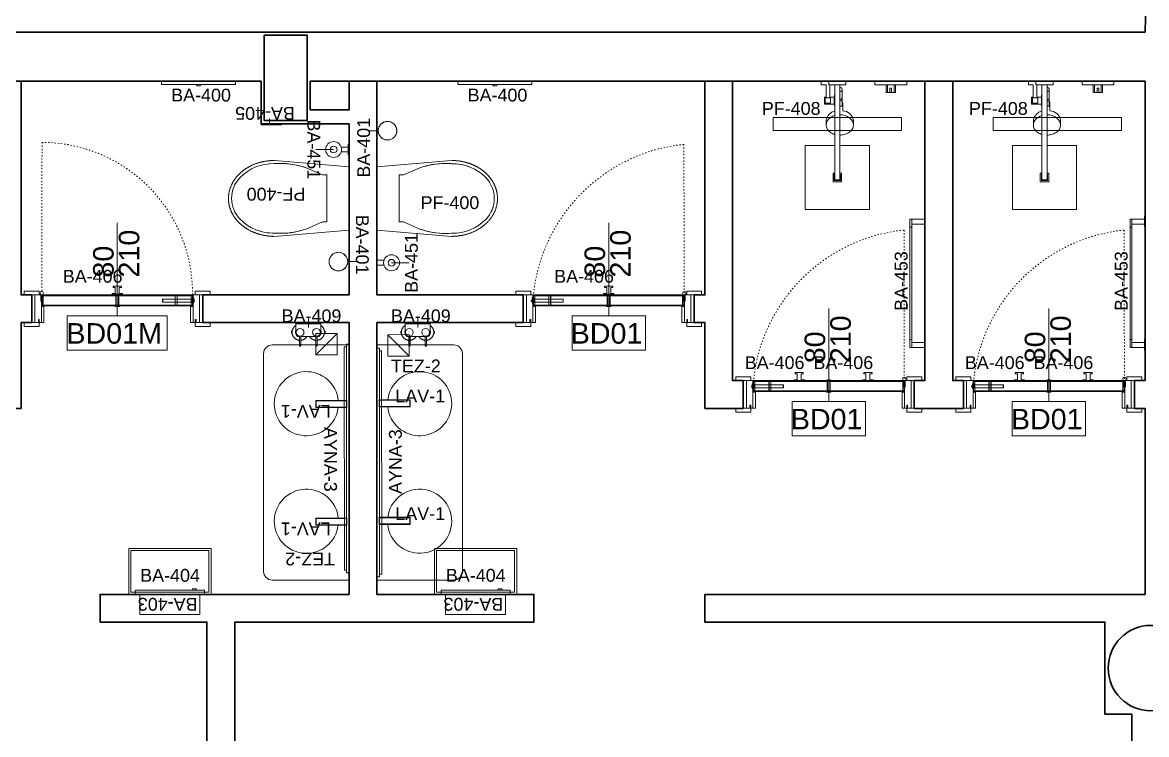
# Model space of a CAD drawing. Header units: centimetres. Extents: x 118932 to 154602, y -32682 to -23521.
# Drawn here: x 123176 to 123702, y -28352 to -28019 of the extents above; entities that cross this region are included whole.
import ezdxf

# ---------------------------------------------------------------- set-up
doc = ezdxf.new("R2010")
doc.units = ezdxf.units.CM
doc.header["$LTSCALE"] = 50
doc.header["$MEASUREMENT"] = 0
doc.linetypes.add('ACAD_ISO03W100', pattern=[30, 12, -18])
doc.linetypes.add('Dash', pattern=[6.35, 3.175, -3.175])
for name, color, linetype, lineweight, true_color in [('GEN_00_BL_Yazı', 7, 'Continuous', 0, 0x4f5250), ('GEN_01_TA_Kolon', 7, 'Continuous', 35, 0xd05d28), ('GEN_02_TF_Islak Hacim', 7, 'Continuous', 5, 0x007cb0), ('GEN_02_TF_Kapı', 7, 'Continuous', 9, 0x4a3526), ('GEN_02_TF_Mobilya', 7, 'Continuous', 5, 0x745e3d), ('GEN_05_ML_Ahşap', 7, 'Continuous', 9, 0x745e3d), ('GEN_06_GR_İnce', 7, 'Continuous', 13, 0xb0b0a9), ('KALACAK DUVARLAR', 7, 'Continuous', 30, 0x005387)]:
    doc.layers.add(name, color=color, linetype=linetype, lineweight=lineweight, true_color=true_color)
doc.styles.add('arial_1_18', font='arial.ttf', dxfattribs={"height": 0.2})
doc.styles.add('Arial_6', font='arial.ttf', dxfattribs={"height": 59.5325})

# ---------------------------------------------------------------- blocks, each defined once
blk = doc.blocks.new('LEVEL -1_A BLOK_KOLON')
at = {"layer": 'GEN_01_TA_Kolon'}
blk.add_lwpolyline([(49156.48, 4416.59), (49176.48, 4416.59), (49176.48, 4376.59), (49156.48, 4376.59)], close=True, dxfattribs=at)
blk.add_circle((49571.37, 4120.48), 20, dxfattribs=at)
blk = doc.blocks.new('LEVEL -1_A BLOK_DUVAR')
at = {"layer": 'KALACAK DUVARLAR'}
blk.add_line((49562.37, 9150.48), (49562.37, 9150.48), dxfattribs=at)
blk.add_lwpolyline([(51886.92, 9049.19), (51904.2, 9064.38, 0.012461), (51864.97, 9106.82, 0.48257), (51841.17, 9130.63, 0.091169), (51492.42, 9363.65, 0.48257), (51461.32, 9376.53, 0.094285), (51035.62, 9458.48), (51035.62, 9468), (50099.73, 9468, 0.990629), (49568.65, 9468), (47653.25, 9468)], format="xyb", dxfattribs=at)
for points in [[(47653.25, 9445), (49154.98, 9445), (49154.98, 9425.09), (49196.15, 9425.09), (49196.15, 9345.09), (49127.67, 9345.09), (49127.67, 9332.09), (49196.15, 9332.09), (49196.15, 9204.98), (49079.65, 9204.98), (49079.65, 9191.98), (49129.65, 9191.98), (49129.65, 8856.48), (49011.45, 8856.48)], [(49029.65, 8843.48), (49147.65, 8843.48), (49147.65, 8856.48), (49142.65, 8856.48), (49142.65, 9191.98), (49282.64, 9191.98), (49282.64, 9204.98), (49209.15, 9204.98), (49209.15, 9332.09), (49277.64, 9332.09), (49277.64, 9345.09), (49209.15, 9345.09), (49209.15, 9445)], [(49042.67, 9445), (49042.67, 9345.09), (49047.67, 9345.09), (49047.67, 9332.09), (49042.67, 9332.09), (49042.67, 9292), (49024.67, 9292), (49024.67, 9305), (49029.67, 9305), (49029.67, 9445)], [(49196.15, 9445), (49196.15, 9431.59), (49177.98, 9431.59), (49177.98, 9445), (49568.64, 9445), (49568.64, 9305), (49563.64, 9305), (49563.64, 9292), (49568.64, 9292), (49568.64, 9204.98), (49362.64, 9204.98), (49362.64, 9191.98), (49549.87, 9191.98), (49549.87, 9148.98), (49562.37, 9148.98), (49562.37, 8959.48)], [(49362.64, 9445), (49362.64, 9345.09), (49357.64, 9345.09), (49357.64, 9332.09), (49362.64, 9332.09), (49362.64, 9292), (49380.64, 9292), (49380.64, 9305), (49375.64, 9305), (49375.64, 9445)], [(49478.64, 9445), (49478.64, 9305), (49483.64, 9305), (49483.64, 9292), (49460.64, 9292), (49460.64, 9305), (49465.64, 9305), (49465.64, 9445)]]:
    blk.add_lwpolyline(points, dxfattribs=at)
blk = doc.blocks.new('Toilet-Tissue-Dispenser_Bobrick_B-35883 - BA-400 Double Paper Holder-13679418-RESTROOMS _ POOL BAR - PLANS')
at = {"layer": 'GEN_02_TF_Islak Hacim'}
for p, q in [((40839.4, 11299.3), (40839.4, 11312)), ((40839.4, 11312), (41185.5, 11312)), ((41185.5, 11312), (41185.5, 11299.3)), ((41001.8, 11297.7), (40841, 11297.7)), ((41023.2, 11297.7), (41001.8, 11297.7)), ((41019.6, 11291.4), (41005.3, 11291.4)), ((41183.9, 11297.7), (41023.2, 11297.7))]:
    blk.add_line(p, q, dxfattribs=at)
for centre, radius, start, end in [((40841, 11299.3), 1.59, 180, 270), ((41001.8, 11296.8), 0.879, 90, 187.2939), ((41007, 11297.5), 6.14, 187.2939, 247.3604), ((41005.3, 11292.2), 0.8, 204.0212, 270), ((41019.6, 11292.2), 0.8, 270, 335.9788), ((41017.9, 11297.5), 6.14, 292.6396, 352.7061), ((41023.2, 11296.8), 0.879, 352.7061, 90), ((41183.9, 11299.3), 1.59, 270, 0)]:
    blk.add_arc(centre, radius, start, end, dxfattribs=at)
at = {"layer": 'GEN_00_BL_Yazı', "insert": (40884.6, 11216.8), "char_height": 60, "width": 265.421, "attachment_point": 7, "rotation": 359.924, "style": 'Arial_6'}
blk.add_mtext('BA-400', dxfattribs=at)
blk = doc.blocks.new('BA 401 toilet brush holder')
at = {"layer": 'GEN_00_BL_Yazı'}
blk.add_line((-0.01, -4.19), (-0.01, -8.64), dxfattribs=at)
at = {"layer": 'GEN_02_TF_Islak Hacim'}
for p, q in [((-1, -4.23), (-1, -5)), ((-1, -4.23), (-1, -5)), ((-1, -5), (1, -5)), ((1, -5), (-1, -5)), ((1, -5), (1, -4.23)), ((1, -4.23), (1, -5))]:
    blk.add_line(p, q, dxfattribs=at)
blk.add_circle((0, 0), 4.35, dxfattribs=at)
blk.add_arc((0, 0), 4.35, 283.2903, 256.7097, dxfattribs=at)
at = {"layer": 'GEN_00_BL_Yazı', "insert": (21.94, -14.19), "char_height": 6, "width": 26.5421, "attachment_point": 1, "rotation": 180, "style": 'Arial_6'}
blk.add_mtext('BA-401', dxfattribs=at)
blk = doc.blocks.new('Raindance shower combo - PF-408 SHOWER SYSTEM-14504339-SPA _ LEVEL 0 - REFERENCE PLAN')
at = {"layer": 'GEN_02_TF_Islak Hacim'}
for p, q in [((-24.4, 303), (-24.4, 603)), ((-24.4, 603), (275.5, 603)), ((275.5, 603), (275.5, 303)), ((105.6, 473), (145.4, 473)), ((105.6, 433), (105.6, 473)), ((113.7, 433), (105.6, 433)), ((110.8, 467.8), (140.3, 467.8)), ((110.8, 438.4), (110.8, 467.8)), ((113.7, 438.4), (110.8, 438.4)), ((113.7, 19.6), (113.7, 464.5)), ((113.7, 464.5), (137.3, 464.5)), ((113.7, 464.5), (113.7, 303)), ((137.3, 464.5), (113.7, 464.5)), ((137.3, 303), (137.3, 464.5)), ((137.3, 464.5), (137.3, 19.6)), ((140.3, 438.3), (137.3, 438.3)), ((145.4, 433), (137.3, 433)), ((140.3, 467.8), (140.3, 438.3)), ((145.4, 473), (145.4, 433)), ((113.7, 303), (-24.4, 303)), ((275.5, 303), (137.3, 303)), ((50.4, 184.6), (50.4, 208.3)), ((177.7, 208.3), (177.7, 182.8)), ((100, 106.3), (100.6, 140.9)), ((103.4, 80.9), (103.4, 119.9)), ((103.4, 119.9), (113.7, 119.9)), ((113.7, 119.9), (103.4, 119.9)), ((103.4, 119.9), (103.4, 97.5)), ((137.3, 119.9), (139.5, 119.9)), ((139.5, 119.9), (139.5, 66.9)), ((139.8, 77.5), (139.8, 109.5)), ((139.8, 109.5), (185.7, 109.5)), ((157.3, 106), (157.3, 81)), ((182.3, 106), (157.3, 106)), ((182.3, 81), (182.3, 106)), ((185.7, 109.5), (185.7, 77.4)), ((-146.3, 55.5), (-102.8, 55.5)), ((-146.3, 19.3), (-146.3, 55.5)), ((-140.4, 55.5), (-108.7, 55.5)), ((-140.4, 19.3), (-140.4, 55.5)), ((-128.5, 35.3), (-128.5, 55.5)), ((-128.5, 55.5), (-120.4, 55.5)), ((-120.4, 55.5), (-120.4, 35.3)), ((-108.7, 55.5), (-108.7, 19.3)), ((-102.8, 55.5), (-102.8, 19.3)), ((113.7, 93.7), (103.4, 93.7)), ((103.4, 41.5), (103.4, 80.9)), ((139.5, 93.7), (137.3, 93.7)), ((139.5, 66.9), (137.3, 66.9)), ((161.2, 77.5), (139.8, 77.5)), ((157.3, 81), (182.3, 81)), ((161.2, 81), (161.2, 77.4)), ((161.2, 20.1), (161.2, 77.5)), ((178.5, 81), (178.5, 77.4)), ((185.7, 77.4), (178.5, 77.4)), ((178.5, 77.4), (178.5, 20.1)), ((-198.9, 19.3), (-50, 19.3)), ((-198.9, 3), (-198.9, 19.3)), ((-102.8, 19.3), (-146.3, 19.3)), ((-108.7, 19.3), (-140.4, 19.3)), ((-120.4, 35.3), (-128.5, 35.3)), ((-50, 19.3), (-50, 3)), ((85.5, 3), (85.5, 19.6)), ((85.5, 19.6), (165.5, 19.6)), ((165.5, 3), (85.5, 3)), ((137.3, 19.6), (113.7, 19.6)), ((139.1, 19.6), (139.1, 20.1)), ((139.1, 20.1), (161.2, 20.1)), ((165.5, 19.6), (165.5, 3)), ((200.6, 3), (165.5, 3)), ((178.5, 20.1), (200.6, 20.1)), ((200.6, 20.1), (200.6, 3))]:
    blk.add_line(p, q, dxfattribs=at)
for centre, radius, start, end in [((104.2, 195.8), 55, 191.7176, 266.2824), ((123.3, 196.9), 56.2, 284.5361, 345.4324), ((112.6, 106), 12.6, 179, 223), ((115, 78), 12, 96.3941, 165.9387), ((115, 78), 12, 96.3941, 165.9387), ((114.9, 40.6), 11.5, 96.8483, 175.5844), ((115, 42.3), 11.6, 183.9666, 263.4682)]:
    blk.add_arc(centre, radius, start, end, dxfattribs=at)
for major_axis, start_param, end_param in [((63.7, 0), 3.141593, 4.706756), ((-63.7, 0), 1.950601, 3.141593)]:
    blk.add_ellipse((114, 208.3), major_axis=major_axis, ratio=0.765186, start_param=start_param, end_param=end_param, dxfattribs=at)
for points, knots in [([(50.4, 208.3), (50.4, 211.6), (51.3, 218), (55.4, 227.4), (62.1, 235.8), (74.1, 245.5), (91.7, 253), (107.1, 254.8), (113.7, 254.8)], [0, 0, 0, 0, 0.0666667, 0.1333333, 0.2, 0.2666667, 0.4, 0.4982127, 0.4982127, 0.4982127, 0.4982127]), ([(137.4, 251.6), (139.3, 251), (148.2, 248.1), (162.4, 240.1), (172.7, 227.8), (177, 216.8), (177.7, 211.2), (177.7, 208.3)], [0.6197386, 0.6197386, 0.6197386, 0.6197386, 0.65, 0.7666667, 0.8833333, 0.9416667, 1, 1, 1, 1])]:
    blk.add_open_spline(points, degree=3, knots=knots, dxfattribs=at)
at = {"layer": 'GEN_00_BL_Yazı', "insert": (478.8, 160.9, 0), "char_height": 60, "width": 331.384, "attachment_point": 7, "rotation": 180, "style": 'Arial_6'}
blk.add_mtext('PF-408', dxfattribs=at)
blk = doc.blocks.new('common areas toilet pf400')
at = {"layer": 'GEN_02_TF_Islak Hacim'}
for p, q in [((0, 14.8), (34.95, 17.75)), ((0, 14.8), (34.95, 17.75)), ((0, -14.8), (0, 14.8)), ((10.45, 10.98), (12.45, 10.98)), ((10.45, -11.02), (10.45, 10.98)), ((10.45, 10.98), (12.45, 10.98)), ((12.45, 10.98), (20.12, 14.31)), ((12.45, 10.98), (20.12, 14.31)), ((10.45, -8.02), (10.45, -11.02)), ((34.95, -17.75), (0, -14.8)), ((34.95, -17.75), (0, -14.8)), ((12.45, -11.02), (10.45, -11.02)), ((12.45, -11.02), (10.45, -11.02))]:
    blk.add_line(p, q, dxfattribs=at)
at = {"layer": 'GEN_02_TF_Islak Hacim', "flags": 128}
blk.add_lwpolyline([(20.12, -14.35, 0.102893), (34.95, -16.27, 0.208147), (50.97, -9.8, 0.407287), (50.97, 9.76, 0.208147), (34.95, 16.23, 0.102893), (20.12, 14.31), (21.51, 14.77), (22.93, 15.16), (24.36, 15.5), (25.8, 15.79), (27.25, 16.01), (28.71, 16.18), (30.17, 16.29), (31.64, 16.33), (33.11, 16.33), (34.58, 16.26), (34.95, 16.23, -0.103003), (43.63, 14.66)], format="xyb", dxfattribs=at)
blk.add_lwpolyline([(34.95, -16.27), (33.48, -16.35), (32.01, -16.38), (30.55, -16.34), (29.08, -16.25), (27.62, -16.1), (26.16, -15.89), (24.72, -15.62), (23.29, -15.29), (21.87, -14.91), (20.47, -14.47), (20.12, -14.35), (12.45, -11.02), (10.45, -11.02)], dxfattribs=at)
at = {"layer": 'GEN_02_TF_Islak Hacim'}
blk.add_arc((40.95, -0.02), 14, 330.4944, 345.2869, dxfattribs=at)
blk.add_rational_spline([(34.95, -17.75), (42.82, -17.75), (49.63, -14.5), (53.57, -8.88), (57.5, -3.25), (57.5, 3.25), (53.57, 8.88), (49.63, 14.5), (42.82, 17.75), (34.95, 17.75), (36.56, 17.75), (39.77, 17.45), (44.36, 16.13), (48.47, 13.99), (51.9, 11.16), (54.48, 7.77), (56.09, 3.98), (56.45, 1.33), (56.45, 0), (56.45, -1.33), (56.09, -3.98), (54.48, -7.77), (51.9, -11.16), (48.47, -13.99), (44.36, -16.13), (39.77, -17.45), (36.56, -17.75), (34.95, -17.75)], [1, 0.910683602523, 0.910683602523, 1, 0.910683602523, 0.910683602523, 1, 0.910683602523, 0.910683602523, 1, 1, 1, 1, 1, 1, 1, 1, 1, 1, 1, 1, 1, 1, 1, 1, 1, 1, 1], degree=3, knots=[0, 0, 0, 0, 1.047198, 1.047198, 1.047198, 2.094395, 2.094395, 2.094395, 3.141593, 3.141593, 3.141593, 3.28445, 3.427307, 3.570164, 3.713021, 3.855878, 3.998736, 4.141593, 4.141593, 4.141593, 4.28445, 4.427307, 4.570164, 4.713021, 4.855878, 4.998736, 5.141593, 5.141593, 5.141593, 5.141593], dxfattribs=at)
at = {"layer": 'GEN_00_BL_Yazı', "insert": (20.45, -5.06), "char_height": 6, "width": 13.2711, "attachment_point": 7, "style": 'Arial_6'}
blk.add_mtext('PF-400', dxfattribs=at)
blk = doc.blocks.new('BA 406 HOOK')
at = {"layer": 'GEN_02_TF_Islak Hacim'}
for p, q in [((-2.38, 0), (-2.38, -0.32)), ((-2.38, 0), (2.38, 0)), ((-2.3, 0), (-2.38, 0)), ((2.38, 0), (2.3, 0)), ((2.38, -0.32), (2.38, 0)), ((-2.38, -0.32), (-2.3, -0.32)), ((-0.92, -0.32), (-2.38, -0.32)), ((-1.91, -3.19), (-1.91, -3.81)), ((-1.91, -3.19), (-0.92, -3.19)), ((-1.84, -3.19), (-1.91, -3.19)), ((-1.91, -3.81), (-1.84, -3.81)), ((1.9, -3.81), (-1.91, -3.81)), ((-0.92, -0.32), (-0.92, -3.19)), ((0.92, -3.19), (0.92, -0.32)), ((2.38, -0.32), (0.92, -0.32)), ((0.92, -3.19), (1.9, -3.19)), ((1.9, -3.19), (1.84, -3.19)), ((1.84, -3.81), (1.9, -3.81)), ((1.9, -3.81), (1.9, -3.19)), ((2.3, -0.32), (2.38, -0.32))]:
    blk.add_line(p, q, dxfattribs=at)
at = {"layer": 'GEN_00_BL_Yazı', "insert": (25.5, -11.38), "char_height": 6, "width": 26.5421, "attachment_point": 1, "rotation": 180, "style": 'Arial_6'}
blk.add_mtext('BA-406', dxfattribs=at)
blk = doc.blocks.new('BA 403')
at = {"layer": 'GEN_02_TF_Islak Hacim'}
for p, q in [((-11.27, -1.56), (-11.27, 2.06)), ((-11.19, 2.14), (-9.37, 2.14)), ((-9.37, 2.14), (-9.37, 0)), ((-11.91, -3.34), (-11.91, -1.91)), ((-11.27, -3.69), (-11.27, -1.56)), ((-11.27, -30.16), (-11.27, -3.69)), ((-9.37, -28.1), (-9.37, 0)), ((-9.37, -30.24), (-11.19, -30.24)), ((-9.37, -28.1), (-9.37, -30.24))]:
    blk.add_line(p, q, dxfattribs=at)
at = {"layer": 'GEN_02_TF_Islak Hacim', "linetype": 'Dash', "lineweight": 5}
for p, q in [((-9.37, 0), (0, 0)), ((0, 0), (0, -28.1)), ((0, -28.1), (-9.37, -28.1))]:
    blk.add_line(p, q, dxfattribs=at)
at = {"layer": 'GEN_02_TF_Islak Hacim'}
for centre, radius, start, end in [((-11.19, 2.06), 0.0813, 90, 180), ((-11.83, -1.91), 0.08, 114.0212, 180), ((-11.83, -3.34), 0.08, 180, 245.9788), ((-11.29, -2.08), 0.614, 97.2939, 157.3604), ((-11.29, -3.17), 0.614, 202.6396, 262.7061), ((-11.36, -1.56), 0.0879, 0, 97.2939), ((-11.36, -3.69), 0.0879, 262.7061, 0), ((-11.19, -30.16), 0.0813, 180, 270)]:
    blk.add_arc(centre, radius, start, end, dxfattribs=at)
at = {"layer": 'GEN_00_BL_Yazı', "insert": (-1.72, -1.12), "char_height": 6, "width": 26.5421, "attachment_point": 1, "rotation": 270, "style": 'Arial_6'}
blk.add_mtext('BA-403', dxfattribs=at)
blk = doc.blocks.new('BA 405 - BAG DISPANSER')
at = {"layer": 'GEN_02_TF_Islak Hacim'}
blk.add_hatch(color=256, dxfattribs=at).paths.add_polyline_path([(59602.97, -31835.91), (59602.97, -31835.47), (59593.41, -31835.47), (59593.41, -31835.91)])
at = {"layer": 'GEN_00_BL_Yazı'}
blk.add_line((59597.32, -31832.96), (59597.32, -31835.65), dxfattribs=at)
at = {"layer": 'GEN_02_TF_Islak Hacim'}
for p, q in [((59593.41, -31835.91), (59593.41, -31835.47)), ((59602.97, -31835.91), (59593.41, -31835.91)), ((59602.97, -31835.47), (59602.97, -31835.91))]:
    blk.add_line(p, q, dxfattribs=at)
at = {"layer": 'GEN_00_BL_Yazı', "insert": (59609.21, -31833.56), "char_height": 6, "width": 26.5421, "attachment_point": 1, "rotation": 180, "style": 'Arial_6'}
blk.add_mtext('BA-405', dxfattribs=at)
blk = doc.blocks.new('ikili sbn')
at = {"layer": 'GEN_00_BL_Yazı'}
blk.add_line((-5.76, -1.77), (-5.76, 3.38), dxfattribs=at)
at = {"layer": 'GEN_02_TF_Islak Hacim'}
for p, q in [((-11.7, 0.01), (-11.7, -4.02)), ((0, -4.01), (0, 0.01)), ((-13.75, -3.45), (-13.75, -4.45)), ((-13.75, -4.45), (-13.39, -4.45)), ((-13.56, -3.44), (-13.73, -3.44)), ((-13.73, -3.44), (-13.73, -4.44)), ((-13.73, -4.44), (-13.56, -4.44)), ((-13.56, -4.44), (-13.56, -3.44)), ((-13.38, -3.45), (-13.56, -3.45)), ((-13.44, -3.76), (-13.45, -3.91)), ((-13.45, -3.91), (-13.45, -4)), ((-13.45, -4), (-13.45, -4.15)), ((-13.45, -4.15), (-13.44, -4.3)), ((-13.43, -3.62), (-13.44, -3.76)), ((-13.44, -4.3), (-13.42, -4.44)), ((-13.41, -3.47), (-13.43, -3.62)), ((-13.42, -4.44), (-13.4, -4.59)), ((-13.39, -3.32), (-13.41, -3.47)), ((-13.4, -4.59), (-13.38, -4.74)), ((-13.36, -3.17), (-13.39, -3.32)), ((-13.38, -4.74), (-13.34, -4.89)), ((-13.32, -3.03), (-13.36, -3.17)), ((-13.34, -4.89), (-13.3, -5.03)), ((-13.28, -2.88), (-13.32, -3.03)), ((-13.3, -5.03), (-13.26, -5.18)), ((-13.23, -2.74), (-13.28, -2.88)), ((-13.26, -5.18), (-13.21, -5.32)), ((-13.18, -2.6), (-13.23, -2.74)), ((-13.12, -2.46), (-13.18, -2.6)), ((-13.06, -2.33), (-13.12, -2.46)), ((-12.99, -2.19), (-13.06, -2.33)), ((-12.91, -2.06), (-12.99, -2.19)), ((-12.83, -1.94), (-12.91, -2.06)), ((-12.75, -1.81), (-12.83, -1.94)), ((-12.66, -1.69), (-12.75, -1.81)), ((-12.56, -1.58), (-12.66, -1.69)), ((-12.47, -1.46), (-12.56, -1.58)), ((-12.36, -1.35), (-12.47, -1.46)), ((-12.25, -1.25), (-12.36, -1.35)), ((-12.14, -1.15), (-12.25, -1.25)), ((-12.03, -1.05), (-12.14, -1.15)), ((-11.91, -0.96), (-12.03, -1.05)), ((-11.78, -0.88), (-11.91, -0.96)), ((-11.7, -0.82), (-11.78, -0.88)), ((0.1, -0.92), (0, -0.86)), ((0.22, -1.01), (0.1, -0.92)), ((0.33, -1.11), (0.22, -1.01)), ((0.45, -1.2), (0.33, -1.11)), ((0.56, -1.31), (0.45, -1.2)), ((0.66, -1.41), (0.56, -1.31)), ((0.76, -1.52), (0.66, -1.41)), ((0.86, -1.64), (0.76, -1.52)), ((0.95, -1.76), (0.86, -1.64)), ((1.04, -1.88), (0.95, -1.76)), ((1.12, -2), (1.04, -1.88)), ((1.2, -2.13), (1.12, -2)), ((1.27, -2.26), (1.2, -2.13)), ((1.34, -2.4), (1.27, -2.26)), ((1.4, -2.54), (1.34, -2.4)), ((1.45, -2.67), (1.4, -2.54)), ((1.43, -5.39), (1.48, -5.25)), ((1.5, -2.82), (1.45, -2.67)), ((1.48, -5.25), (1.53, -5.11)), ((1.55, -2.96), (1.5, -2.82)), ((1.53, -5.11), (1.57, -4.97)), ((1.59, -3.1), (1.55, -2.96)), ((1.57, -4.97), (1.6, -4.82)), ((1.62, -3.25), (1.59, -3.1)), ((1.6, -4.82), (1.63, -4.67)), ((1.65, -3.4), (1.62, -3.25)), ((2, -3.45), (1.62, -3.45)), ((1.63, -4.45), (1.76, -4.45)), ((1.63, -4.67), (1.66, -4.52)), ((1.67, -3.55), (1.65, -3.4)), ((1.66, -4.52), (1.68, -4.38)), ((1.68, -3.7), (1.67, -3.55)), ((1.69, -3.85), (1.68, -3.7)), ((1.68, -4.38), (1.69, -4.23)), ((1.69, -4), (1.69, -3.85)), ((1.69, -4.08), (1.69, -4)), ((1.69, -4.23), (1.69, -4.08)), ((1.76, -3.5), (1.76, -4.5)), ((2, -3.5), (1.76, -3.5)), ((1.76, -4.5), (2, -4.5)), ((2, -3.5), (2, -3.45)), ((2, -4.5), (2, -3.5)), ((-13.21, -5.32), (-13.15, -5.46)), ((-13.15, -5.46), (-13.09, -5.59)), ((-13.09, -5.59), (-13.03, -5.73)), ((-13.03, -5.73), (-12.95, -5.86)), ((-12.95, -5.86), (-12.88, -5.99)), ((-12.88, -5.99), (-12.8, -6.11)), ((-12.8, -6.11), (-12.71, -6.24)), ((-12.71, -6.24), (-12.62, -6.35)), ((-12.62, -6.35), (-12.52, -6.47)), ((-12.52, -6.47), (-12.42, -6.58)), ((-12.42, -6.58), (-12.31, -6.69)), ((-12.31, -6.69), (-12.2, -6.79)), ((-12.2, -6.79), (-12.09, -6.89)), ((-12.09, -6.89), (-11.97, -6.98)), ((-11.97, -6.98), (-11.85, -7.07)), ((-11.85, -7.07), (-11.73, -7.15)), ((-11.73, -7.15), (-11.6, -7.23)), ((-11.6, -7.23), (-11.47, -7.3)), ((-11.47, -7.3), (-11.33, -7.37)), ((-11.33, -7.37), (-11.2, -7.43)), ((-11.2, -7.43), (-11.06, -7.49)), ((-11.06, -7.49), (-10.92, -7.54)), ((-10.92, -7.54), (-10.78, -7.59)), ((-10.78, -7.59), (-10.63, -7.63)), ((-10.63, -7.63), (-10.48, -7.66)), ((-10.48, -7.66), (-10.34, -7.69)), ((-10.34, -7.69), (-10.19, -7.71)), ((-10.26, -7.7), (-10.26, -7.86)), ((-10.01, -7.86), (-10.26, -7.86)), ((-10.26, -7.86), (-10.26, -8.05)), ((-10.26, -8.05), (-10.01, -8.05)), ((-10.19, -7.71), (-10.04, -7.73)), ((-10.04, -7.73), (-10.01, -7.73)), ((-9.41, -6.02), (-2.35, -6.02)), ((-9.41, -7.73), (-9.29, -7.72)), ((-9.26, -7.86), (-9.41, -7.86)), ((-9.41, -8.05), (-9.26, -8.05)), ((-9.29, -7.72), (-9.14, -7.7)), ((-9.26, -7.86), (-9.26, -7.72)), ((-9.26, -8.05), (-9.26, -7.86)), ((-9.14, -7.7), (-8.99, -7.68)), ((-8.99, -7.68), (-8.85, -7.65)), ((-8.85, -7.65), (-8.7, -7.61)), ((-8.7, -7.61), (-8.56, -7.57)), ((-8.56, -7.57), (-8.42, -7.52)), ((-8.42, -7.52), (-8.28, -7.47)), ((-8.28, -7.47), (-8.14, -7.41)), ((-8.14, -7.41), (-8, -7.34)), ((-8, -7.34), (-7.87, -7.27)), ((-7.87, -7.27), (-7.74, -7.19)), ((-7.74, -7.19), (-7.62, -7.11)), ((-7.62, -7.11), (-7.49, -7.03)), ((-7.49, -7.03), (-7.37, -6.94)), ((-7.37, -6.94), (-7.26, -6.84)), ((-7.26, -6.84), (-7.15, -6.74)), ((-7.15, -6.74), (-7.04, -6.64)), ((-7.04, -6.64), (-6.93, -6.53)), ((-6.93, -6.53), (-6.84, -6.42)), ((-6.84, -6.42), (-6.74, -6.3)), ((-6.74, -6.3), (-6.65, -6.18)), ((-6.65, -6.18), (-6.57, -6.06)), ((-6.57, -6.06), (-6.54, -6.02)), ((-5.21, -6.02), (-5.15, -6.11)), ((-5.15, -6.11), (-5.06, -6.24)), ((-5.06, -6.24), (-4.97, -6.35)), ((-4.97, -6.35), (-4.87, -6.47)), ((-4.87, -6.47), (-4.77, -6.58)), ((-4.77, -6.58), (-4.67, -6.69)), ((-4.67, -6.69), (-4.56, -6.79)), ((-4.56, -6.79), (-4.44, -6.89)), ((-4.44, -6.89), (-4.33, -6.98)), ((-4.33, -6.98), (-4.21, -7.07)), ((-4.21, -7.07), (-4.08, -7.15)), ((-4.08, -7.15), (-3.95, -7.23)), ((-3.95, -7.23), (-3.82, -7.3)), ((-3.82, -7.3), (-3.69, -7.37)), ((-3.69, -7.37), (-3.55, -7.43)), ((-3.55, -7.43), (-3.41, -7.49)), ((-3.41, -7.49), (-3.27, -7.54)), ((-3.27, -7.54), (-3.13, -7.59)), ((-3.13, -7.59), (-2.99, -7.63)), ((-2.99, -7.63), (-2.84, -7.66)), ((-2.84, -7.66), (-2.69, -7.69)), ((-2.69, -7.69), (-2.54, -7.71)), ((-2.62, -7.67), (-2.62, -7.84)), ((-2.62, -7.84), (-2.62, -8.05)), ((-2.36, -7.84), (-2.62, -7.84)), ((-2.62, -8.05), (-2.36, -8.05)), ((-2.54, -7.71), (-2.4, -7.73)), ((-2.4, -7.73), (-2.34, -7.73)), ((-1.77, -7.73), (-1.65, -7.72)), ((-1.62, -7.84), (-1.77, -7.84)), ((-1.77, -8.05), (-1.62, -8.05)), ((-1.65, -7.72), (-1.5, -7.7)), ((-1.62, -7.84), (-1.62, -7.69)), ((-1.62, -8.05), (-1.62, -7.84)), ((-1.5, -7.7), (-1.35, -7.68)), ((-1.35, -7.68), (-1.2, -7.65)), ((-1.2, -7.65), (-1.06, -7.61)), ((-1.06, -7.61), (-0.91, -7.57)), ((-0.91, -7.57), (-0.77, -7.52)), ((-0.77, -7.52), (-0.63, -7.47)), ((-0.63, -7.47), (-0.49, -7.41)), ((-0.49, -7.41), (-0.36, -7.34)), ((-0.36, -7.34), (-0.23, -7.27)), ((-0.23, -7.27), (-0.1, -7.19)), ((-0.1, -7.19), (0.03, -7.11)), ((0.03, -7.11), (0.15, -7.03)), ((0.15, -7.03), (0.27, -6.94)), ((0.27, -6.94), (0.39, -6.84)), ((0.39, -6.84), (0.5, -6.74)), ((0.5, -6.74), (0.61, -6.64)), ((0.61, -6.64), (0.71, -6.53)), ((0.71, -6.53), (0.81, -6.42)), ((0.81, -6.42), (0.9, -6.3)), ((0.9, -6.3), (0.99, -6.18)), ((0.99, -6.18), (1.08, -6.06)), ((1.08, -6.06), (1.16, -5.93)), ((1.16, -5.93), (1.23, -5.8)), ((1.23, -5.8), (1.3, -5.67)), ((1.3, -5.67), (1.37, -5.53)), ((1.37, -5.53), (1.43, -5.39))]:
    blk.add_line(p, q, dxfattribs=at)
blk.add_lwpolyline([(0, 0.01), (-11.7, 0.01), (-11.7, 0.5), (0, 0.5)], close=True, dxfattribs=at)
for points in [[(-10.01, -5.79), (-10.01, -10.23, 1.037151), (-9.41, -10.23), (-9.41, -5.79)], [(-2.36, -5.79), (-2.36, -10.23, 1.037151), (-1.77, -10.23), (-1.77, -5.79)]]:
    blk.add_lwpolyline(points, format="xyb", dxfattribs=at)
for centre, radius, start, end in [((-9.7, -4), 2.2, 156.7633, 180), ((-9.7, -4), 2.2, 180, 261.9501), ((-9.7, -4.02), 2, 180, 261.1452), ((-9.7, -4), 1.82, 0, 180), ((-9.7, -4), 1.82, 180, 0), ((-2.06, -4), 1.82, 0, 180), ((-2.06, -4), 1.82, 180, 0), ((-2, -4.01), 2, 277.1261, 0), ((-2.06, -4), 2.2, 277.8672, 0), ((-2.06, -4), 2.2, 0, 20.0549), ((-9.7, -4), 2.2, 277.5263, 292.0167), ((-2.06, -4), 2.2, 247.9833, 262.1328)]:
    blk.add_arc(centre, radius, start, end, dxfattribs=at)
at = {"layer": 'GEN_00_BL_Yazı', "insert": (-18.33, 0.61), "char_height": 6, "width": 33.1384, "attachment_point": 7, "style": 'Arial_6'}
blk.add_mtext('BA-409', dxfattribs=at)
blk = doc.blocks.new('public area faucet')
at = {"layer": 'GEN_02_TF_Islak Hacim'}
for points in [[(-3.31, 0), (0, 0), (0, 14.48), (-3.31, 14.48)], [(-3.11, 0.2), (-0.2, 0.2), (-0.2, 14.28), (-3.11, 14.28)]]:
    blk.add_lwpolyline(points, close=True, dxfattribs=at)
blk = doc.blocks.new('LAV-1')
at = {"layer": 'GEN_02_TF_Islak Hacim'}
blk.add_arc((0, 0), 15, 185.5702, 172.909, dxfattribs=at)
at = {"rotation": 90}
blk.add_blockref('public area faucet', (-4.44, 1.85, 0), dxfattribs=at)
at = {"layer": 'GEN_00_BL_Yazı', "insert": (-11.37, 0.58), "char_height": 6, "width": 33.1384, "attachment_point": 7, "style": 'Arial_6'}
blk.add_mtext('LAV-1', dxfattribs=at)
blk = doc.blocks.new('TEZ-2')
at = {"layer": 'GEN_02_TF_Islak Hacim'}
blk.add_lwpolyline([(-25.9, 39.22), (10.09, 39.22, -0.414214), (14.09, 35.22), (14.09, -66.78, -0.414214), (10.09, -70.78), (-25.9, -70.78)], format="xyb", close=True, dxfattribs=at)
at = {"layer": 'GEN_02_TF_Islak Hacim', "color": 1}
for p in [(-5.9, 11.72), (-5.9, -43.28)]:
    blk.add_blockref('LAV-1', p, dxfattribs=at)
at = {"layer": 'GEN_00_BL_Yazı', "insert": (-19.31, 26.36), "char_height": 6, "width": 33.1384, "attachment_point": 7, "style": 'Arial_6'}
blk.add_mtext('TEZ-2', dxfattribs=at)
blk = doc.blocks.new('trash box')
at = {"layer": 'GEN_02_TF_Islak Hacim'}
for points in [[(41832.45, -30150.66), (41793.95, -30150.66), (41793.95, -30172.16), (41832.45, -30172.16)], [(41831.45, -30151.66), (41794.95, -30151.66), (41794.95, -30171.16), (41831.45, -30171.16)]]:
    blk.add_lwpolyline(points, close=True, dxfattribs=at)
at = {"layer": 'GEN_00_BL_Yazı', "insert": (41799.29, -30166.34), "char_height": 6, "width": 33.1384, "attachment_point": 7, "style": 'Arial_6'}
blk.add_mtext('BA-404', dxfattribs=at)
blk = doc.blocks.new('AYNA-3')
at = {"layer": 'GEN_02_TF_Mobilya'}
blk.add_lwpolyline([(-1.26, 53.5), (-1.24, -53.5), (0.01, -53.5), (-0.01, 53.5)], close=True, dxfattribs=at)
blk.add_lwpolyline([(-1.24, -52.23), (-2.22, -52.23), (-2.25, 52.23), (-1.26, 52.23)], dxfattribs=at)
at = {"layer": 'GEN_00_BL_Yazı', "insert": (-11.74, 14.74), "char_height": 6, "width": 33.1384, "attachment_point": 7, "rotation": 270, "style": 'Arial_6'}
blk.add_mtext('AYNA-3', dxfattribs=at)
blk = doc.blocks.new('Accessory-Towel_Bar-KOHLER-Composed-K-73142 _1_ - BA-453 TOWEL BAR 24_-14138606-TYPE GxL')
at = {"layer": 'GEN_02_TF_Islak Hacim', "lineweight": 13}
for p, q in [((-53279.2, -6870.5), (-53279.2, -6863.3)), ((-53279.2, -6929.9), (-53279.2, -6872.2)), ((-53278.4, -6862.5), (-52680, -6862.5)), ((-53278.4, -6871.4), (-53257.1, -6871.4)), ((-52701.3, -6871.4), (-53257.1, -6871.4)), ((-53256.3, -6872.2), (-53256.3, -6929.9)), ((-53242.4, -6862.5), (-53242.4, -6871.4)), ((-52716.1, -6871.4), (-52716.1, -6862.5)), ((-52702.1, -6929.9), (-52702.1, -6872.2)), ((-52680, -6871.4), (-52701.3, -6871.4)), ((-52679.2, -6863.3), (-52679.2, -6870.5)), ((-52679.2, -6872.2), (-52679.2, -6929.9)), ((-53293.2, -6932.7), (-53293.2, -6931.5)), ((-53293.2, -6932.7), (-53242.4, -6932.7)), ((-53292.4, -6930.7), (-53278.4, -6930.7)), ((-53278.4, -6930.7), (-53257.1, -6930.7)), ((-53257.1, -6930.7), (-53243.2, -6930.7)), ((-53242.4, -6931.5), (-53242.4, -6932.7)), ((-52716.1, -6932.7), (-52716.1, -6931.5)), ((-52716.1, -6932.7), (-52665.3, -6932.7)), ((-52715.3, -6930.7), (-52701.3, -6930.7)), ((-52680, -6930.7), (-52701.3, -6930.7)), ((-52680, -6930.7), (-52666.1, -6930.7)), ((-52665.3, -6931.5), (-52665.3, -6932.7))]:
    blk.add_line(p, q, dxfattribs=at)
for centre, radius, start, end in [((-53278.4, -6863.3), 0.82, 90, 180), ((-53278.4, -6870.5), 0.814, 180, 270), ((-53278.4, -6872.2), 0.814, 90, 180), ((-53257.1, -6872.2), 0.814, 0, 90), ((-52701.3, -6872.2), 0.814, 90, 180), ((-52680, -6863.3), 0.82, 0, 90), ((-52680, -6870.5), 0.814, 270, 0), ((-52680, -6872.2), 0.814, 0, 90), ((-53292.4, -6931.5), 0.797, 90, 180), ((-53278.4, -6929.9), 0.804, 180, 270), ((-53257.1, -6929.9), 0.804, 270, 0), ((-53243.2, -6931.5), 0.797, 0, 90), ((-52715.3, -6931.5), 0.797, 90, 180), ((-52701.3, -6929.9), 0.804, 180, 270), ((-52680, -6929.9), 0.804, 270, 0), ((-52666.1, -6931.5), 0.797, 0, 90)]:
    blk.add_arc(centre, radius, start, end, dxfattribs=at)
at = {"layer": 'GEN_00_BL_Yazı', "insert": (-53108.7, -6791.1), "char_height": 60, "width": 265.421, "attachment_point": 1, "style": 'Arial_6'}
blk.add_mtext('BA-453', dxfattribs=at)
blk = doc.blocks.new('Accessory-Tissue_Holder-KOHLER-Composed-K-73148 - BA-451 SPARE TP-14820996-TYPE GxL')
at = {"layer": 'GEN_00_BL_Yazı'}
blk.add_line((-52678, -5376.6), (-52678.1, -5294), dxfattribs=at)
at = {"layer": 'GEN_02_TF_Islak Hacim'}
blk.add_lwpolyline([(-52653.4, -5226.7), (-52667.2, -5226.7), (-52688.8, -5226.7), (-52702.6, -5226.7, -0.414214), (-52703.4, -5225.8), (-52703.4, -5224.2), (-52652.6, -5224.2), (-52652.6, -5225.8, -0.414214)], format="xyb", close=True, dxfattribs=at)
for points in [[(-52688.8, -5226.7, 0.414214), (-52689.4, -5227.3), (-52689.4, -5258.6)], [(-52666.5, -5258.6), (-52666.5, -5227.3, 0.414214), (-52667.2, -5226.7)]]:
    blk.add_lwpolyline(points, format="xyb", dxfattribs=at)
for radius in [37.3, 15.9]:
    blk.add_circle((-52678, -5294.1), radius, dxfattribs=at)
at = {"layer": 'GEN_00_BL_Yazı', "insert": (-52538.9, -5356.8), "char_height": 60, "width": 265.421, "attachment_point": 3, "style": 'Arial_6'}
blk.add_mtext('BA-451', dxfattribs=at)
blk = doc.blocks.new('LEVEL -1 ISLAK HACİM')
at = {"xscale": 0.1, "yscale": 0.1, "zscale": 0.1}
for p in [(-920.22, -716.96, 0), (-781.5, -716.96, 0)]:
    blk.add_blockref('Toilet-Tissue-Dispenser_Bobrick_B-35883 - BA-400 Double Paper Holder-13679418-RESTROOMS _ POOL BAR - PLANS', p, dxfattribs=at)
for name, p, xscale, yscale, zscale, rotation in [('Raindance shower combo - PF-408 SHOWER SYSTEM-14504339-SPA _ LEVEL 0 - REFERENCE PLAN', (3492.53, 414.54, 0), 0.1, 0.1, 0.1, 180), ('Raindance shower combo - PF-408 SHOWER SYSTEM-14504339-SPA _ LEVEL 0 - REFERENCE PLAN', (3589.47, 414.54, 0), 0.1, 0.1, 0.1, 180), ('Accessory-Tissue_Holder-KOHLER-Composed-K-73148 - BA-451 SPARE TP-14820996-TYPE GxL', (3774.85, -4885.35, 0), 0.1, 0.1, 0.1, 270.0128984780919), ('Accessory-Towel_Bar-KOHLER-Composed-K-73142 _1_ - BA-453 TOWEL BAR 24_-14138606-TYPE GxL', (2827.71, 5617.67, 0), 0.1000000000000012, 0.1000000000000012, 0.1000000000000012, 90), ('Accessory-Towel_Bar-KOHLER-Composed-K-73142 _1_ - BA-453 TOWEL BAR 24_-14138606-TYPE GxL', (2930.71, 5617.67, 0), 0.1000000000000012, 0.1000000000000012, 0.1000000000000012, 90), ('Accessory-Tissue_Holder-KOHLER-Composed-K-73148 - BA-451 SPARE TP-14820996-TYPE GxL', (2740.77, 5597.01, 0), 0.1, 0.1, 0.1, 90.01289847809184)]:
    blk.add_blockref(name, p, dxfattribs=dict(xscale=xscale, yscale=yscale, zscale=zscale, rotation=rotation))
for name, p in [('BA 405 - BAG DISPANSER', (-56383.09, 32229.79, 0)), ('common areas toilet pf400', (3264.49, 359.44, 0)), ('ikili sbn', (3238.27, 300.82, 0)), ('ikili sbn', (3289.42, 300.82, 0)), ('AYNA-3', (3251.49, 237.77, 0)), ('TEZ-2', (3290.4, 251.7, 0)), ('trash box', (-38645.55, 30346.37, 0)), ('trash box', (-38502.49, 30346.37, 0))]:
    blk.add_blockref(name, p)
for name, p, rotation in [('BA 401 toilet brush holder', (3269.49, 391.11, 0), 270), ('common areas toilet pf400', (3251.49, 359.44, 0), 180), ('BA 401 toilet brush holder', (3246.49, 329.88, 0), 90), ('BA 406 HOOK', (3143.01, 314.63, 0), 180), ('BA 406 HOOK', (3372.98, 314.63, 0), 180), ('TEZ-2', (3225.59, 220.13, 0), 180), ('AYNA-3', (3264.49, 235.91, 0), 180), ('BA 406 HOOK', (3462.15, 274.24, 0), 180), ('BA 406 HOOK', (3494.3, 274.24, 0), 180), ('BA 406 HOOK', (3565.15, 274.24, 0), 180), ('BA 406 HOOK', (3597.3, 274.24, 0), 180), ('BA 403', (3181.7, 164.85, 0), 270), ('BA 403', (3324.76, 164.85, 0), 270)]:
    blk.add_blockref(name, p, dxfattribs=dict(rotation=rotation))
blk = doc.blocks.new('60LIK YER SÜZGECİ')
at = {"layer": 'GEN_02_TF_Islak Hacim'}
blk.add_lwpolyline([(79589.82, -32983.56), (79589.82, -32923.56), (79595.82, -32923.56), (79595.82, -32983.56)], close=True, dxfattribs=at)
blk = doc.blocks.new('10X10 YER SÜZGECI')
at = {"layer": 'GEN_02_TF_Islak Hacim'}
blk.add_line((79379.38, -32867.31), (79369.38, -32877.31), dxfattribs=at)
blk.add_lwpolyline([(79369.38, -32877.31), (79379.38, -32877.31), (79379.38, -32867.31), (79369.38, -32867.31)], close=True, dxfattribs=at)
blk = doc.blocks.new('level -1 süzgeçler')
for name, p, rotation in [('60LIK YER SÜZGECİ', (-38509.29, -77709.21, 0), 90), ('60LIK YER SÜZGECİ', (-38406.29, -77709.21, 0), 90), ('10X10 YER SÜZGECI', (-85187.57, 34608.48, 0), 0.03205464016916024), ('10X10 YER SÜZGECI', (-38588.96, -77612.68, 0), 90.03205464016916)]:
    blk.add_blockref(name, p, dxfattribs=dict(rotation=rotation))
blk = doc.blocks.new('BD01M')
at = {"layer": 'GEN_02_TF_Kapı'}
for p, q in [((4.5, 0), (0, 0)), ((4.2, 0.14), (4.2, -3)), ((4.5, 0.01), (4.5, -3)), ((4.5, 0), (4.5, -13)), ((4.8, 0.01), (4.8, -3)), ((4.8, 0), (75.2, 0)), ((4.8, -5.2), (4.8, 0)), ((5.1, 0.14), (5.1, -3)), ((39.31, 0), (39.31, -5.2, 0)), ((40.7, 0), (40.7, -5.2, 0)), ((67.07, 0), (67.07, -5.2, 0)), ((68.07, 0), (68.07, -5.2, 0)), ((75.2, -5.2), (75.2, 0)), ((75.5, 0), (75.5, -13)), ((75.5, 0), (80, 0)), ((4.5, -3), (4.2, -3)), ((4.82, -2.6), (4.5, -2.26)), ((4.82, -2.6), (4.5, -2.26)), ((4.82, -2.6), (4.5, -3.01)), ((4.8, -0.4), (75.2, -0.4)), ((4.8, -2.54), (4.8, -2.12)), ((4.8, -2.55), (4.82, -2.55)), ((4.8, -2.65), (4.8, -2.55)), ((4.8, -2.65), (4.82, -2.65)), ((4.8, -3.08), (4.8, -2.66)), ((5.1, -3), (4.8, -3)), ((4.8, -4.8), (75.2, -4.8)), ((4.8, -5.2), (75.2, -5.2)), ((4.82, -2.1), (5.18, -2.1)), ((4.82, -2.45), (4.82, -2.55)), ((4.82, -2.45), (4.93, -2.45)), ((4.82, -2.65), (4.82, -2.55)), ((4.82, -2.65), (4.82, -2.75)), ((4.82, -2.75), (4.93, -2.75)), ((5.18, -3.1), (4.82, -3.1)), ((4.93, -2.12), (4.93, -3.08)), ((4.93, -2.45), (4.93, -2.75)), ((5.2, -2.12), (5.2, -3.08)), ((5.4, -4.8), (5.4, -0.4)), ((39.41, -5.2), (40.6, -5.2)), ((74.6, -4.8), (74.6, -0.4)), ((74.8, -2.12), (74.8, -3.08)), ((75.18, -2.1), (74.82, -2.1)), ((74.82, -2.12), (74.82, -3.08)), ((75.18, -2.12), (74.82, -2.12)), ((74.82, -3.08), (75.18, -3.08)), ((74.82, -3.1), (75.18, -3.1)), ((75.07, -2.12), (75.07, -3.08)), ((75.18, -2.45), (75.07, -2.45)), ((75.07, -2.45), (75.07, -2.75)), ((75.18, -2.75), (75.07, -2.75)), ((75.18, -2.54), (75.18, -2.12)), ((75.18, -2.6), (75.5, -2.26)), ((75.18, -2.6), (75.5, -2.26)), ((75.18, -2.45), (75.18, -2.55)), ((75.18, -2.54), (75.2, -2.54)), ((75.2, -2.55), (75.18, -2.55)), ((75.18, -2.65), (75.18, -2.55)), ((75.18, -2.6), (75.5, -3.01)), ((75.18, -2.65), (75.18, -2.75)), ((75.2, -2.65), (75.18, -2.65)), ((75.18, -3.08), (75.18, -2.66)), ((75.18, -2.66), (75.2, -2.66)), ((75.2, -2.06), (75.2, -3.11)), ((76.2, -2.73), (75.2, -2.06)), ((75.2, -2.54), (75.2, -2.12)), ((75.2, -2.65), (75.2, -2.55)), ((75.2, -3.08), (75.2, -2.66)), ((76.2, -2.99), (75.2, -3.11)), ((75.2, -3.11), (75.2, -2.99)), ((75.7, -1.47), (75.8, -1.47)), ((75.8, -3.69), (75.7, -3.69)), ((75.8, -1.47), (75.8, -2.46)), ((75.8, -3.04), (75.8, -3.69)), ((76.2, -2.99), (76.2, -2.73)), ((5.7, -5.4), (4.5, -5.4)), ((5.7, -5.4), (5.7, -13)), ((74.3, -5.4), (74.3, -13)), ((74.3, -5.4), (75.5, -5.4)), ((3.1, -13), (0, -13)), ((3.5, -11.5), (3.1, -11.5)), ((3.1, -11.5), (3.1, -13)), ((3.5, -13), (3.5, -11.5)), ((5.7, -13), (3.5, -13)), ((74.3, -13), (76.5, -13)), ((76.5, -13), (76.5, -11.5)), ((76.5, -11.5), (76.9, -11.5)), ((76.9, -11.5), (76.9, -13))]:
    blk.add_line(p, q, dxfattribs=at)
at = {"layer": 'GEN_02_TF_Kapı', "linetype": 'ACAD_ISO03W100', "ltscale": 0.001}
blk.add_lwpolyline([(75.2, 0, 0.416899), (4.8, 71.35), (4.65, 0.8)], format="xyb", dxfattribs=at)
at = {"layer": 'GEN_02_TF_Kapı'}
for points in [[(3.5, 0), (-3.5, 0), (-3.5, 1.75), (3.5, 1.75)], [(0, 0), (1.5, 0), (1.5, -13), (0, -13)], [(41, 0), (39, 0), (39, 0.2), (39.4, 0.3), (40.6, 0.3), (41, 0.2)], [(39.41, 0), (39.31, 0), (39.31, -5.2), (39.41, -5.2)], [(40.6, -5.2), (39.4, -5.2), (39.4, 0), (40.6, 0)], [(40.6, 0), (40.7, 0), (40.7, -5.2), (40.6, -5.2)], [(67.17, 0), (67.07, 0), (67.07, -5.2), (67.17, -5.2)], [(67.07, 0), (67.17, 0), (67.17, -5.2), (67.07, -5.2)], [(67.17, -5.2), (67.97, -5.2), (67.97, 0), (67.17, 0)], [(67.97, 0), (68.07, 0), (68.07, -5.2), (67.97, -5.2)], [(68.07, 0), (67.97, 0), (67.97, -5.2), (68.07, -5.2)], [(76.5, 0), (83.5, 0), (83.5, 1.75), (76.5, 1.75)], [(78.5, 0), (80, 0), (80, -13), (78.5, -13)], [(41.01, -5.4), (39.01, -5.4), (39.01, -5.2), (41.01, -5.2)], [(61.25, -1.95), (75.1, -1.95), (75.1, -3.47), (61.25, -3.47)], [(61.35, -2.05), (75, -2.05), (75, -3.37), (61.35, -3.37)], [(75.2, -3.47), (75, -3.47), (75, -1.55), (75.2, -1.55)], [(75.7, -3.69), (75.5, -3.69), (75.5, -1.47), (75.7, -1.47)]]:
    blk.add_lwpolyline(points, close=True, dxfattribs=at)
for points in [[(4.8, -2.54), (4.82, -2.54), (4.82, -2.12), (5.18, -2.12), (5.18, -3.08), (4.82, -3.08), (4.82, -2.66), (4.8, -2.66)], [(3.1, -13), (-3.5, -13), (-3.5, -14.75), (3.5, -14.75), (3.5, -13)], [(76.9, -13), (83.5, -13), (83.5, -14.75), (76.5, -14.75), (76.5, -13)]]:
    blk.add_lwpolyline(points, dxfattribs=at)
blk.add_circle((4.65, 0.8), 0.8, dxfattribs=at)
for centre, start, end in [((4.82, -2.12), 91.5433, 178.4567), ((4.82, -3.08), 181.5433, 268.4567), ((5.18, -2.12), 1.5433, 88.4567), ((5.18, -3.08), 271.5433, 358.4567), ((74.82, -2.12), 91.5433, 178.4567), ((74.82, -3.08), 181.5433, 268.4567), ((75.18, -2.12), 1.5433, 88.4567), ((75.18, -3.08), 271.5433, 358.4567)]:
    blk.add_arc(centre, 0.0206, start, end, dxfattribs=at)
at = {"layer": 'GEN_05_ML_Ahşap'}
blk.add_lwpolyline([(40, -9.81), (40, 33.75)], dxfattribs=at)
blk.add_lwpolyline([(63.39, -25.81), (16.61, -25.81), (16.61, -9.81), (63.39, -9.81)], close=True, dxfattribs=at)
at = {"layer": 'GEN_00_BL_Yazı', "char_height": 9.6, "attachment_point": 7, "rotation": 90, "style": 'arial_1_18'}
for s, insert in [('\\A1;210', (50.44, 8.09)), ('\\A1;80', (38.44, 8.07))]:
    blk.add_mtext_dynamic_manual_height_columns(s, width=2834.1518, gutter_width=1500, heights=[310.23], dxfattribs=dict(at, insert=insert))
at = {"layer": 'GEN_00_BL_Yazı', "insert": (60.92, -22.98), "char_height": 9.6, "attachment_point": 9, "style": 'arial_1_18'}
blk.add_mtext_dynamic_manual_height_columns('\\A1;BD01M', width=2834.1518, gutter_width=1500, heights=[310.23], dxfattribs=at)
blk = doc.blocks.new('BD01')
at = {"layer": 'GEN_02_TF_Kapı'}
for p, q in [((-75.5, 0), (-80, 0)), ((-75.5, 0), (-75.5, -13)), ((-4.8, 0), (-75.2, 0)), ((-75.2, -5.2), (-75.2, 0)), ((-68.07, 0), (-68.07, -5.2, 0)), ((-67.07, 0), (-67.07, -5.2, 0)), ((-40.7, 0), (-40.7, -5.2, 0)), ((-39.31, 0), (-39.31, -5.2, 0)), ((-5.1, 0.14), (-5.1, -3)), ((-4.8, 0.01), (-4.8, -3)), ((-4.8, -5.2), (-4.8, 0)), ((-4.5, 0.01), (-4.5, -3)), ((-4.5, 0), (-4.5, -13)), ((-4.5, 0), (0, 0)), ((-4.2, 0.14), (-4.2, -3)), ((-76.2, -2.73), (-75.2, -2.06)), ((-76.2, -2.99), (-76.2, -2.73)), ((-76.2, -2.99), (-75.2, -3.11)), ((-75.8, -1.47), (-75.8, -2.46)), ((-75.7, -1.47), (-75.8, -1.47)), ((-75.8, -3.04), (-75.8, -3.69)), ((-75.8, -3.69), (-75.7, -3.69)), ((-75.18, -2.6), (-75.5, -2.26)), ((-75.18, -2.6), (-75.5, -2.26)), ((-75.18, -2.6), (-75.5, -3.01)), ((-4.8, -0.4), (-75.2, -0.4)), ((-75.2, -2.06), (-75.2, -3.11)), ((-75.2, -2.54), (-75.2, -2.12)), ((-75.18, -2.54), (-75.2, -2.54)), ((-75.2, -2.55), (-75.18, -2.55)), ((-75.2, -2.65), (-75.2, -2.55)), ((-75.2, -2.65), (-75.18, -2.65)), ((-75.2, -3.08), (-75.2, -2.66)), ((-75.18, -2.66), (-75.2, -2.66)), ((-75.2, -3.11), (-75.2, -2.99)), ((-4.8, -4.8), (-75.2, -4.8)), ((-4.8, -5.2), (-75.2, -5.2)), ((-75.18, -2.1), (-74.82, -2.1)), ((-75.18, -2.54), (-75.18, -2.12)), ((-75.18, -2.12), (-74.82, -2.12)), ((-75.18, -2.45), (-75.18, -2.55)), ((-75.18, -2.45), (-75.07, -2.45)), ((-75.18, -2.65), (-75.18, -2.55)), ((-75.18, -2.65), (-75.18, -2.75)), ((-75.18, -3.08), (-75.18, -2.66)), ((-75.18, -2.75), (-75.07, -2.75)), ((-74.82, -3.08), (-75.18, -3.08)), ((-74.82, -3.1), (-75.18, -3.1)), ((-75.07, -2.12), (-75.07, -3.08)), ((-75.07, -2.45), (-75.07, -2.75)), ((-74.82, -2.12), (-74.82, -3.08)), ((-74.8, -2.12), (-74.8, -3.08)), ((-74.6, -4.8), (-74.6, -0.4)), ((-39.41, -5.2), (-40.6, -5.2)), ((-5.4, -4.8), (-5.4, -0.4)), ((-5.2, -2.12), (-5.2, -3.08)), ((-4.82, -2.1), (-5.18, -2.1)), ((-5.18, -3.1), (-4.82, -3.1)), ((-5.1, -3), (-4.8, -3)), ((-4.93, -2.12), (-4.93, -3.08)), ((-4.82, -2.45), (-4.93, -2.45)), ((-4.93, -2.45), (-4.93, -2.75)), ((-4.82, -2.75), (-4.93, -2.75)), ((-4.82, -2.6), (-4.5, -2.26)), ((-4.82, -2.6), (-4.5, -2.26)), ((-4.82, -2.45), (-4.82, -2.55)), ((-4.8, -2.55), (-4.82, -2.55)), ((-4.82, -2.65), (-4.82, -2.55)), ((-4.82, -2.6), (-4.5, -3.01)), ((-4.82, -2.65), (-4.82, -2.75)), ((-4.8, -2.65), (-4.82, -2.65)), ((-4.8, -2.54), (-4.8, -2.12)), ((-4.8, -2.65), (-4.8, -2.55)), ((-4.8, -3.08), (-4.8, -2.66)), ((-4.5, -3), (-4.2, -3)), ((-74.3, -5.4), (-75.5, -5.4)), ((-74.3, -5.4), (-74.3, -13)), ((-5.7, -5.4), (-5.7, -13)), ((-5.7, -5.4), (-4.5, -5.4)), ((-76.5, -11.5), (-76.9, -11.5)), ((-76.9, -11.5), (-76.9, -13)), ((-76.5, -13), (-76.5, -11.5)), ((-74.3, -13), (-76.5, -13)), ((-5.7, -13), (-3.5, -13)), ((-3.5, -13), (-3.5, -11.5)), ((-3.5, -11.5), (-3.1, -11.5)), ((-3.1, -11.5), (-3.1, -13)), ((-3.1, -13), (0, -13))]:
    blk.add_line(p, q, dxfattribs=at)
at = {"layer": 'GEN_02_TF_Kapı', "linetype": 'ACAD_ISO03W100', "ltscale": 0.001}
blk.add_lwpolyline([(-75.2, 0, -0.355376), (-4.8, 70.4), (-4.65, 0.8)], format="xyb", dxfattribs=at)
at = {"layer": 'GEN_02_TF_Kapı'}
for points in [[(-76.5, 0), (-83.5, 0), (-83.5, 1.75), (-76.5, 1.75)], [(-78.5, 0), (-80, 0), (-80, -13), (-78.5, -13)], [(-67.97, 0), (-68.07, 0), (-68.07, -5.2), (-67.97, -5.2)], [(-68.07, 0), (-67.97, 0), (-67.97, -5.2), (-68.07, -5.2)], [(-67.17, -5.2), (-67.97, -5.2), (-67.97, 0), (-67.17, 0)], [(-67.17, 0), (-67.07, 0), (-67.07, -5.2), (-67.17, -5.2)], [(-67.07, 0), (-67.17, 0), (-67.17, -5.2), (-67.07, -5.2)], [(-41, 0), (-39, 0), (-39, 0.2), (-39.4, 0.3), (-40.6, 0.3), (-41, 0.2)], [(-40.6, 0), (-40.7, 0), (-40.7, -5.2), (-40.6, -5.2)], [(-40.6, -5.2), (-39.4, -5.2), (-39.4, 0), (-40.6, 0)], [(-39.41, 0), (-39.31, 0), (-39.31, -5.2), (-39.41, -5.2)], [(-3.5, 0), (3.5, 0), (3.5, 1.75), (-3.5, 1.75)], [(0, 0), (-1.5, 0), (-1.5, -13), (0, -13)], [(-75.7, -3.69), (-75.5, -3.69), (-75.5, -1.47), (-75.7, -1.47)], [(-75.2, -3.47), (-75, -3.47), (-75, -1.55), (-75.2, -1.55)], [(-61.25, -1.95), (-75.1, -1.95), (-75.1, -3.47), (-61.25, -3.47)], [(-61.35, -2.05), (-75, -2.05), (-75, -3.37), (-61.35, -3.37)], [(-41.01, -5.4), (-39.01, -5.4), (-39.01, -5.2), (-41.01, -5.2)]]:
    blk.add_lwpolyline(points, close=True, dxfattribs=at)
for points in [[(-4.8, -2.54), (-4.82, -2.54), (-4.82, -2.12), (-5.18, -2.12), (-5.18, -3.08), (-4.82, -3.08), (-4.82, -2.66), (-4.8, -2.66)], [(-76.9, -13), (-83.5, -13), (-83.5, -14.75), (-76.5, -14.75), (-76.5, -13)], [(-3.1, -13), (3.5, -13), (3.5, -14.75), (-3.5, -14.75), (-3.5, -13)]]:
    blk.add_lwpolyline(points, dxfattribs=at)
blk.add_circle((-4.65, 0.8), 0.8, dxfattribs=at)
for centre, start, end in [((-75.18, -2.12), 91.5433, 178.4567), ((-75.18, -3.08), 181.5433, 268.4567), ((-74.82, -2.12), 1.5433, 88.4567), ((-74.82, -3.08), 271.5433, 358.4567), ((-5.18, -2.12), 91.5433, 178.4567), ((-5.18, -3.08), 181.5433, 268.4567), ((-4.82, -2.12), 1.5433, 88.4567), ((-4.82, -3.08), 271.5433, 358.4567)]:
    blk.add_arc(centre, 0.0206, start, end, dxfattribs=at)
at = {"layer": 'GEN_05_ML_Ahşap'}
blk.add_lwpolyline([(-40, -9.81), (-40, 33.75)], dxfattribs=at)
blk.add_lwpolyline([(-22.84, -25.81), (-57.16, -25.81), (-57.16, -9.81), (-22.84, -9.81)], close=True, dxfattribs=at)
at = {"layer": 'GEN_00_BL_Yazı', "char_height": 9.6, "attachment_point": 7, "rotation": 90, "style": 'arial_1_18'}
for s, insert in [('\\A1;210', (-29.56, 8.09)), ('\\A1;80', (-41.56, 8.07))]:
    blk.add_mtext_dynamic_manual_height_columns(s, width=2834.1518, gutter_width=1500, heights=[310.23], dxfattribs=dict(at, insert=insert))
at = {"layer": 'GEN_00_BL_Yazı', "insert": (-24.23, -22.98), "char_height": 9.6, "attachment_point": 9, "style": 'arial_1_18'}
blk.add_mtext_dynamic_manual_height_columns('\\A1;BD01', width=2834.1518, gutter_width=1500, heights=[310.23], dxfattribs=at)
blk = doc.blocks.new('basement kapılar')
at = {"color": 5}
blk.add_blockref('BD01M', (-786.52, -385.96), dxfattribs=at)
for p in [(-476.55, -385.96), (-373.55, -426.05), (-270.55, -426.05)]:
    blk.add_blockref('BD01', p)
blk = doc.blocks.new('LEVEL -1 KAPILAR')
at = {"color": 5}
blk.add_blockref('basement kapılar', (-3850.43, 728.24), dxfattribs=at)

msp = doc.modelspace()

# ---------------------------------------------------------------- block references
for name, p in [('LEVEL -1_A BLOK_DUVAR', (74132.92, -37491.52)), ('LEVEL -1_A BLOK_KOLON', (74132.92, -32441.52))]:
    msp.add_blockref(name, p)

# ---------------------------------------------------------------- next in the draw order: block references
at = {"color": 1}
msp.add_blockref('LEVEL -1 ISLAK HACİM', (120077.58, -28460.75, 0), dxfattribs=at)

# ---------------------------------------------------------------- next in the draw order: block references
msp.add_blockref('level -1 süzgeçler', (129113.25, -29950.13, 0))
at = {"layer": 'GEN_06_GR_İnce'}
msp.add_blockref('LEVEL -1 KAPILAR', (127817.53, -28488.7), dxfattribs=at)

doc.saveas('drawing.dxf')
